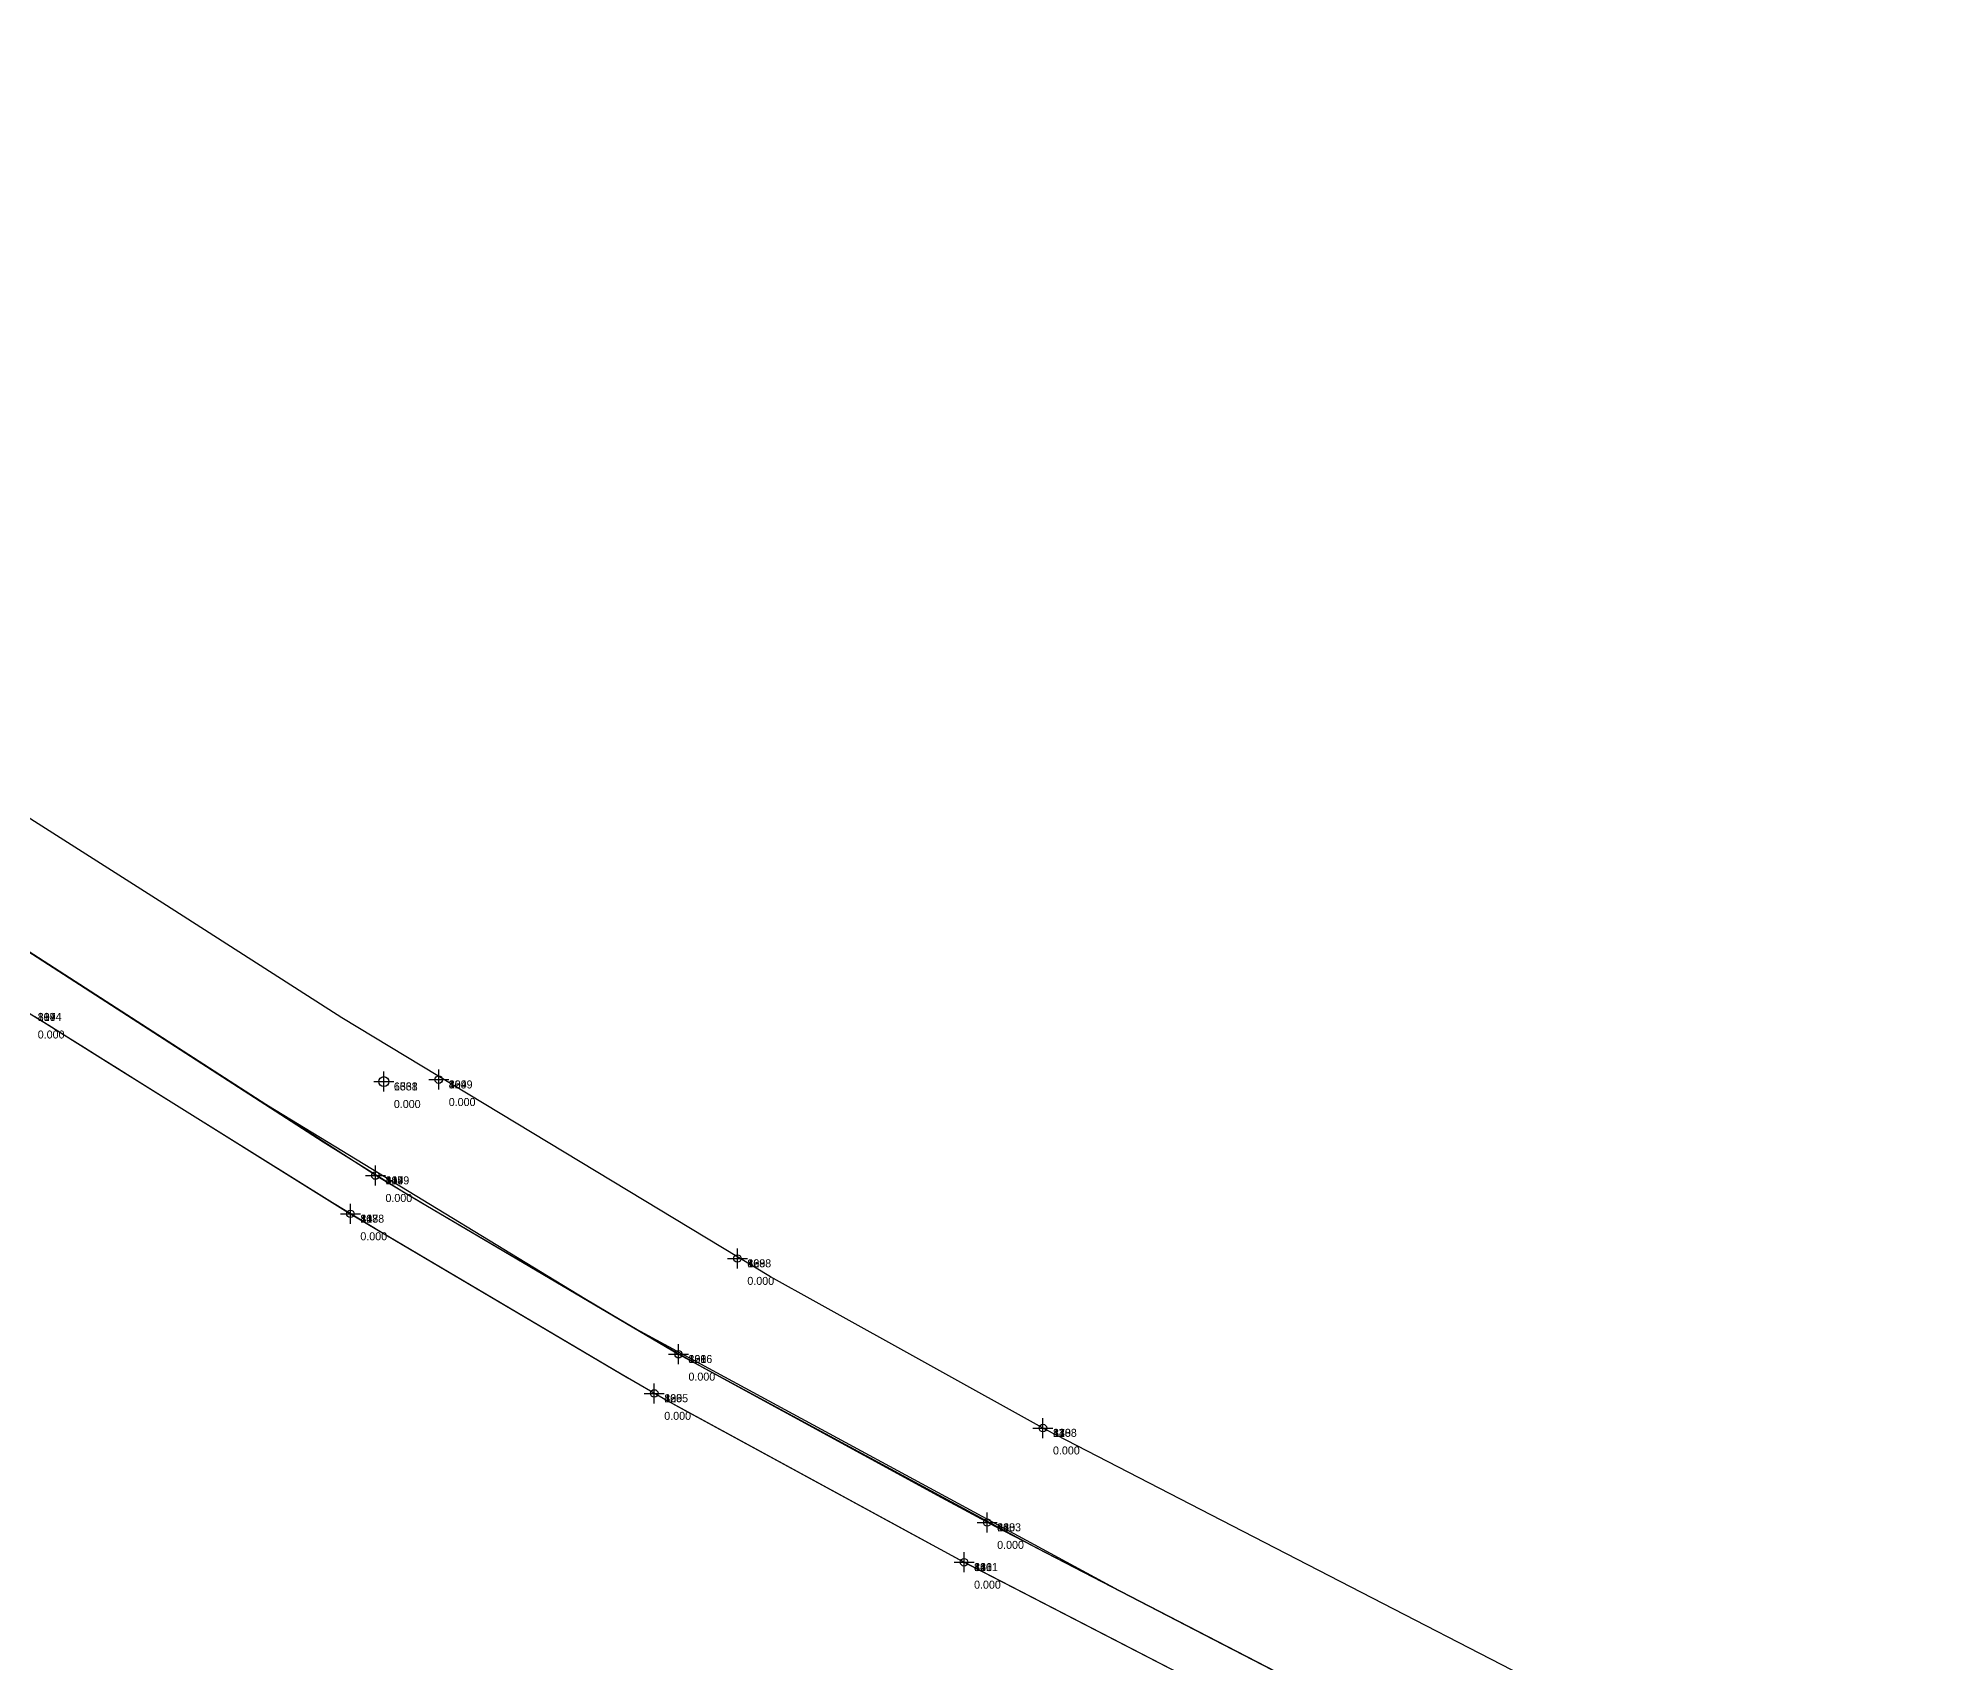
# Model space of a CAD drawing. Header units: metres. Extents: x 581016 to 32581287, y 5319908 to 5321142.
# Drawn here: x 581586.9 to 581776.6, y 5320848 to 5321010.4 of the extents above; entities that cross this region are included whole.
import ezdxf
from ezdxf.enums import TextEntityAlignment as Align

# ---------------------------------------------------------------- set-up
doc = ezdxf.new("R2010")
doc.units = ezdxf.units.M
doc.header["$PDMODE"] = 2
doc.header["$PDSIZE"] = 1
for name, color, linetype in [('Flurstuecksgrenzedxf', 7, 'Continuous'), ('Grenzpunktdxf', 7, 'Continuous'), ('PointHeights', 7, 'Continuous'), ('PointNames', 7, 'Continuous'), ('UmringPStrassenverkehrdxf', 7, 'Continuous'), ('UmringspolygonWegdxf', 7, 'Continuous'), ('Versicherungspunktdxf', 7, 'Continuous')]:
    doc.layers.add(name, color=color, linetype=linetype)

msp = doc.modelspace()

# ---------------------------------------------------------------- linework, layer by layer
at = {"layer": 'Flurstuecksgrenzedxf', "color": 178}
for points in [[(581981.43, 5320644.83), (581909.57, 5320731.18), (581901.47, 5320740.53), (581884.88, 5320757.05), (581881.57, 5320760.36), (581864.46, 5320774.15), (581861.03, 5320776.9), (581830.99, 5320796.62), (581826.99, 5320798.8), (581806.99, 5320809.7), (581793.43, 5320816.73), (581705.25, 5320862.18), (581687.61, 5320871.27), (581664.67, 5320883.99), (581660.12, 5320886.51), (581617.25, 5320912.43), (581599.72, 5320923.64), (581463.3, 5321010.37)], [(581981.43, 5320644.83), (581909.57, 5320731.18), (581901.47, 5320740.53), (581884.88, 5320757.05), (581881.57, 5320760.36), (581864.46, 5320774.15), (581861.03, 5320776.9), (581830.99, 5320796.62), (581826.99, 5320798.8), (581806.99, 5320809.7), (581793.43, 5320816.73), (581705.25, 5320862.18), (581687.61, 5320871.27), (581664.67, 5320883.99), (581660.12, 5320886.51), (581617.25, 5320912.43), (581599.72, 5320923.64), (581463.3, 5321010.37)], [(581528.03, 5320956.37), (581615.38, 5320900.01), (581623.76, 5320894.78), (581650.9, 5320878.79), (581686.77, 5320859.39), (581704.41, 5320850.27), (581792.6, 5320804.7), (581802.45, 5320799.51), (581822, 5320788.61), (581825.92, 5320786.43), (581844.32, 5320774.52), (581847.99, 5320772.13), (581874.48, 5320751.23), (581877.66, 5320748.05), (581893.57, 5320732.15), (581904.67, 5320719.13), (581976.99, 5320633.09)], [(581528.03, 5320956.37), (581615.38, 5320900.01), (581623.76, 5320894.78), (581650.9, 5320878.79), (581686.77, 5320859.39), (581704.41, 5320850.27), (581792.6, 5320804.7), (581802.45, 5320799.51), (581822, 5320788.61), (581825.92, 5320786.43), (581844.32, 5320774.52), (581847.99, 5320772.13), (581874.48, 5320751.23), (581877.66, 5320748.05), (581893.57, 5320732.15), (581904.67, 5320719.13), (581976.99, 5320633.09)], [(581989.08, 5320618.7), (581914.6, 5320707.31), (581899.7, 5320725.04), (581879.28, 5320746.44), (581876, 5320749.71), (581848.87, 5320771.56), (581845.08, 5320774.02), (581826.5, 5320786.1), (581791.54, 5320805.24), (581773.38, 5320814.63), (581682.56, 5320861.56), (581677.24, 5320864.44), (581653.58, 5320877.33), (581648.88, 5320879.98), (581625.65, 5320893.67), (581621, 5320896.41), (581532.2, 5320953.68)], [(581989.08, 5320618.7), (581914.6, 5320707.31), (581899.7, 5320725.04), (581879.28, 5320746.44), (581876, 5320749.71), (581848.87, 5320771.56), (581845.08, 5320774.02), (581826.5, 5320786.1), (581791.54, 5320805.24), (581773.38, 5320814.63), (581682.56, 5320861.56), (581677.24, 5320864.44), (581653.58, 5320877.33), (581648.88, 5320879.98), (581625.65, 5320893.67), (581621, 5320896.41), (581532.2, 5320953.68)], [(581586.55, 5320912.54), (581588.2, 5320911.51), (581589.84, 5320910.48), (581591.49, 5320909.45), (581593.14, 5320908.42), (581594.79, 5320907.39), (581596.44, 5320906.36), (581617.87, 5320892.95), (581622.55, 5320890.19), (581645.85, 5320876.43), (581650.55, 5320873.74), (581674.3, 5320860.8), (581679.05, 5320858.22), (581768.73, 5320811.93), (581786.9, 5320802.56), (581827.32, 5320780.17), (581831.05, 5320777.74), (581849.55, 5320765.49), (581852.87, 5320762.86), (581869.44, 5320749.71), (581872.68, 5320746.59), (581891.02, 5320728.22), (581935.37, 5320674.36)], [(581586.55, 5320912.54), (581588.2, 5320911.51), (581589.84, 5320910.48), (581591.49, 5320909.45), (581593.14, 5320908.42), (581594.79, 5320907.39), (581596.44, 5320906.36), (581617.87, 5320892.95), (581622.55, 5320890.19), (581645.85, 5320876.43), (581650.55, 5320873.74), (581674.3, 5320860.8), (581679.05, 5320858.22), (581768.73, 5320811.93), (581786.9, 5320802.56), (581827.32, 5320780.17), (581831.05, 5320777.74), (581849.55, 5320765.49), (581852.87, 5320762.86), (581869.44, 5320749.71), (581872.68, 5320746.59), (581891.02, 5320728.22), (581935.37, 5320674.36)]]:
    msp.add_lwpolyline(points, dxfattribs=at)
at = {"layer": 'Grenzpunktdxf', "color": 178}
for centre in [(581626.93, 5320906.24), (581626.93, 5320906.24), (581626.93, 5320906.24), (581626.93, 5320906.24), (581620.6, 5320896.65), (581620.6, 5320896.65), (581620.6, 5320896.65), (581620.6, 5320896.65), (581618.09, 5320892.82), (581618.09, 5320892.82), (581618.09, 5320892.82), (581618.09, 5320892.82), (581656.79, 5320888.36), (581656.79, 5320888.36), (581656.79, 5320888.36), (581656.79, 5320888.36), (581650.9, 5320878.79), (581650.9, 5320878.79), (581650.9, 5320878.79), (581650.9, 5320878.79), (581648.48, 5320874.87), (581648.48, 5320874.87), (581648.48, 5320874.87), (581648.48, 5320874.87), (581687.35, 5320871.41), (581687.35, 5320871.41), (581687.35, 5320871.41), (581687.35, 5320871.41), (581681.77, 5320861.97), (581681.77, 5320861.97), (581681.77, 5320861.97), (581681.77, 5320861.97), (581679.46, 5320857.99), (581679.46, 5320857.99), (581679.46, 5320857.99), (581679.46, 5320857.99)]:
    msp.add_circle(centre, 0.375, dxfattribs=at)
at = {"layer": 'Grenzpunktdxf', "linetype": 'Continuous'}
for p in [(581626.93, 5320906.24), (581626.93, 5320906.24), (581626.93, 5320906.24), (581626.93, 5320906.24), (581620.6, 5320896.65), (581620.6, 5320896.65), (581620.6, 5320896.65), (581620.6, 5320896.65), (581618.09, 5320892.82), (581618.09, 5320892.82), (581618.09, 5320892.82), (581618.09, 5320892.82), (581656.79, 5320888.36), (581656.79, 5320888.36), (581656.79, 5320888.36), (581656.79, 5320888.36), (581650.9, 5320878.79), (581650.9, 5320878.79), (581650.9, 5320878.79), (581650.9, 5320878.79), (581648.48, 5320874.87), (581648.48, 5320874.87), (581648.48, 5320874.87), (581648.48, 5320874.87), (581687.35, 5320871.41), (581687.35, 5320871.41), (581687.35, 5320871.41), (581687.35, 5320871.41), (581681.77, 5320861.97), (581681.77, 5320861.97), (581681.77, 5320861.97), (581681.77, 5320861.97), (581679.46, 5320857.99), (581679.46, 5320857.99), (581679.46, 5320857.99), (581679.46, 5320857.99)]:
    msp.add_point(p, dxfattribs=at)
at = {"layer": 'UmringPStrassenverkehrdxf', "color": 178}
for points in [[(581981.43, 5320644.83), (581909.57, 5320731.18), (581901.47, 5320740.53), (581884.88, 5320757.05), (581881.57, 5320760.36), (581864.46, 5320774.15), (581861.03, 5320776.9), (581830.99, 5320796.62), (581826.99, 5320798.8), (581806.99, 5320809.7), (581793.43, 5320816.73), (581705.25, 5320862.18), (581687.61, 5320871.27), (581664.67, 5320883.99), (581660.12, 5320886.51), (581617.25, 5320912.43), (581599.72, 5320923.64), (581463.3, 5321010.37)], [(581981.43, 5320644.83), (581909.57, 5320731.18), (581901.47, 5320740.53), (581884.88, 5320757.05), (581881.57, 5320760.36), (581864.46, 5320774.15), (581861.03, 5320776.9), (581830.99, 5320796.62), (581826.99, 5320798.8), (581806.99, 5320809.7), (581793.43, 5320816.73), (581705.25, 5320862.18), (581687.61, 5320871.27), (581664.67, 5320883.99), (581660.12, 5320886.51), (581617.25, 5320912.43), (581599.72, 5320923.64), (581463.3, 5321010.37)], [(581528.03, 5320956.37), (581615.38, 5320900.01), (581623.76, 5320894.78), (581650.9, 5320878.79), (581686.77, 5320859.39), (581704.41, 5320850.27), (581792.6, 5320804.7), (581802.45, 5320799.51), (581822, 5320788.61), (581825.92, 5320786.43), (581844.32, 5320774.52), (581847.99, 5320772.13), (581874.48, 5320751.23), (581877.66, 5320748.05), (581893.57, 5320732.15), (581904.67, 5320719.13), (581976.99, 5320633.09)], [(581528.03, 5320956.37), (581615.38, 5320900.01), (581623.76, 5320894.78), (581650.9, 5320878.79), (581686.77, 5320859.39), (581704.41, 5320850.27), (581792.6, 5320804.7), (581802.45, 5320799.51), (581822, 5320788.61), (581825.92, 5320786.43), (581844.32, 5320774.52), (581847.99, 5320772.13), (581874.48, 5320751.23), (581877.66, 5320748.05), (581893.57, 5320732.15), (581904.67, 5320719.13), (581976.99, 5320633.09)]]:
    msp.add_lwpolyline(points, dxfattribs=at)
at = {"layer": 'UmringspolygonWegdxf', "color": 178}
for points in [[(581971.38, 5320639.76), (581894.74, 5320730.94), (581891.2, 5320734.52), (581874.34, 5320751.37), (581870.9, 5320754.35), (581853.56, 5320768.15), (581849.96, 5320770.84), (581830.5, 5320783.5), (581826.61, 5320786.03), (581805.89, 5320797.59), (581801.75, 5320799.9), (581713.62, 5320845.51), (581694.93, 5320855.17), (581646.32, 5320881.49), (581641.54, 5320884.31), (581609.13, 5320904.05), (581590.61, 5320916), (581500.91, 5320973.81)], [(581971.38, 5320639.76), (581894.74, 5320730.94), (581891.2, 5320734.52), (581874.34, 5320751.37), (581870.9, 5320754.35), (581853.56, 5320768.15), (581849.96, 5320770.84), (581830.5, 5320783.5), (581826.61, 5320786.03), (581805.89, 5320797.59), (581801.75, 5320799.9), (581713.62, 5320845.51), (581694.93, 5320855.17), (581646.32, 5320881.49), (581641.54, 5320884.31), (581609.13, 5320904.05), (581590.61, 5320916), (581500.91, 5320973.81)], [(581585.81, 5320912.99), (581587.45, 5320911.97), (581589.15, 5320910.91), (581590.85, 5320909.85), (581592.54, 5320908.79), (581594.24, 5320907.73), (581616.3, 5320893.94), (581621.2, 5320890.99), (581645.17, 5320876.82), (581649.99, 5320874.04), (581674.43, 5320860.73), (581679.32, 5320858.07), (581772.42, 5320810.03), (581791.11, 5320800.38), (581817.06, 5320786.21), (581821.18, 5320783.91), (581851.67, 5320763.82), (581855.08, 5320761.11), (581872.07, 5320747.19), (581875.39, 5320743.88), (581892.1, 5320726.9), (581895.95, 5320722.23), (581934.13, 5320675.87)], [(581585.81, 5320912.99), (581587.45, 5320911.97), (581589.15, 5320910.91), (581590.85, 5320909.85), (581592.54, 5320908.79), (581594.24, 5320907.73), (581616.3, 5320893.94), (581621.2, 5320890.99), (581645.17, 5320876.82), (581649.99, 5320874.04), (581674.43, 5320860.73), (581679.32, 5320858.07), (581772.42, 5320810.03), (581791.11, 5320800.38), (581817.06, 5320786.21), (581821.18, 5320783.91), (581851.67, 5320763.82), (581855.08, 5320761.11), (581872.07, 5320747.19), (581875.39, 5320743.88), (581892.1, 5320726.9), (581895.95, 5320722.23), (581934.13, 5320675.87)]]:
    msp.add_lwpolyline(points, dxfattribs=at)
at = {"layer": 'Versicherungspunktdxf', "color": 178}
msp.add_circle((581621.44, 5320906.04), 0.5, dxfattribs=at)
msp.add_circle((581621.44, 5320906.04), 0.5, dxfattribs=at)
at = {"layer": 'Versicherungspunktdxf', "linetype": 'Continuous'}
msp.add_point((581621.44, 5320906.04), dxfattribs=at)
msp.add_point((581621.44, 5320906.04), dxfattribs=at)
msp.add_point((581621.44, 5320906.04), dxfattribs=at)
msp.add_point((581621.44, 5320906.04), dxfattribs=at)

# ---------------------------------------------------------------- texts
at = {"layer": 'PointHeights', "linetype": 'Continuous'}
for p in [(581586.83, 5320911.15), (581586.83, 5320911.15), (581586.83, 5320911.15), (581586.83, 5320911.15), (581622.44, 5320904.2), (581622.44, 5320904.2), (581622.44, 5320904.2), (581622.44, 5320904.2), (581627.93, 5320904.4), (581627.93, 5320904.4), (581627.93, 5320904.4), (581627.93, 5320904.4), (581621.6, 5320894.81), (581621.6, 5320894.81), (581621.6, 5320894.81), (581621.6, 5320894.81), (581619.09, 5320890.98), (581619.09, 5320890.98), (581619.09, 5320890.98), (581619.09, 5320890.98), (581657.79, 5320886.52), (581657.79, 5320886.52), (581657.79, 5320886.52), (581657.79, 5320886.52), (581651.9, 5320876.95), (581651.9, 5320876.95), (581651.9, 5320876.95), (581651.9, 5320876.95), (581649.48, 5320873.03), (581649.48, 5320873.03), (581649.48, 5320873.03), (581649.48, 5320873.03), (581688.35, 5320869.57), (581688.35, 5320869.57), (581688.35, 5320869.57), (581688.35, 5320869.57), (581682.77, 5320860.13), (581682.77, 5320860.13), (581682.77, 5320860.13), (581682.77, 5320860.13), (581680.46, 5320856.15), (581680.46, 5320856.15), (581680.46, 5320856.15), (581680.46, 5320856.15)]:
    msp.add_text('0.000', height=0.8, dxfattribs=at).set_placement(p, align=Align.TOP_LEFT)
at = {"layer": 'PointNames', "linetype": 'Continuous'}
for s, p in [('399', (581586.83, 5320912.91)), ('814', (581586.83, 5320912.91)), ('139', (581586.83, 5320912.91)), ('1074', (581586.83, 5320912.91)), ('656', (581622.44, 5320905.96)), ('663', (581622.44, 5320905.96)), ('1331', (581622.44, 5320905.96)), ('1338', (581622.44, 5320905.96)), ('424', (581627.93, 5320906.16)), ('839', (581627.93, 5320906.16)), ('164', (581627.93, 5320906.16)), ('1099', (581627.93, 5320906.16)), ('404', (581621.6, 5320896.57)), ('819', (581621.6, 5320896.57)), ('1079', (581621.6, 5320896.57)), ('144', (581621.6, 5320896.57)), ('403', (581619.09, 5320892.74)), ('818', (581619.09, 5320892.74)), ('143', (581619.09, 5320892.74)), ('1078', (581619.09, 5320892.74)), ('423', (581657.79, 5320888.28)), ('838', (581657.79, 5320888.28)), ('163', (581657.79, 5320888.28)), ('1098', (581657.79, 5320888.28)), ('421', (581651.9, 5320878.71)), ('836', (581651.9, 5320878.71)), ('161', (581651.9, 5320878.71)), ('1096', (581651.9, 5320878.71)), ('420', (581649.48, 5320874.79)), ('835', (581649.48, 5320874.79)), ('160', (581649.48, 5320874.79)), ('1095', (581649.48, 5320874.79)), ('433', (581688.35, 5320871.33)), ('848', (581688.35, 5320871.33)), ('173', (581688.35, 5320871.33)), ('1108', (581688.35, 5320871.33)), ('428', (581682.77, 5320861.89)), ('843', (581682.77, 5320861.89)), ('168', (581682.77, 5320861.89)), ('1103', (581682.77, 5320861.89)), ('426', (581680.46, 5320857.91)), ('841', (581680.46, 5320857.91)), ('166', (581680.46, 5320857.91)), ('1101', (581680.46, 5320857.91))]:
    msp.add_text(s, height=0.8, dxfattribs=at).set_placement(p, align=Align.TOP_LEFT)

doc.saveas('drawing.dxf')
